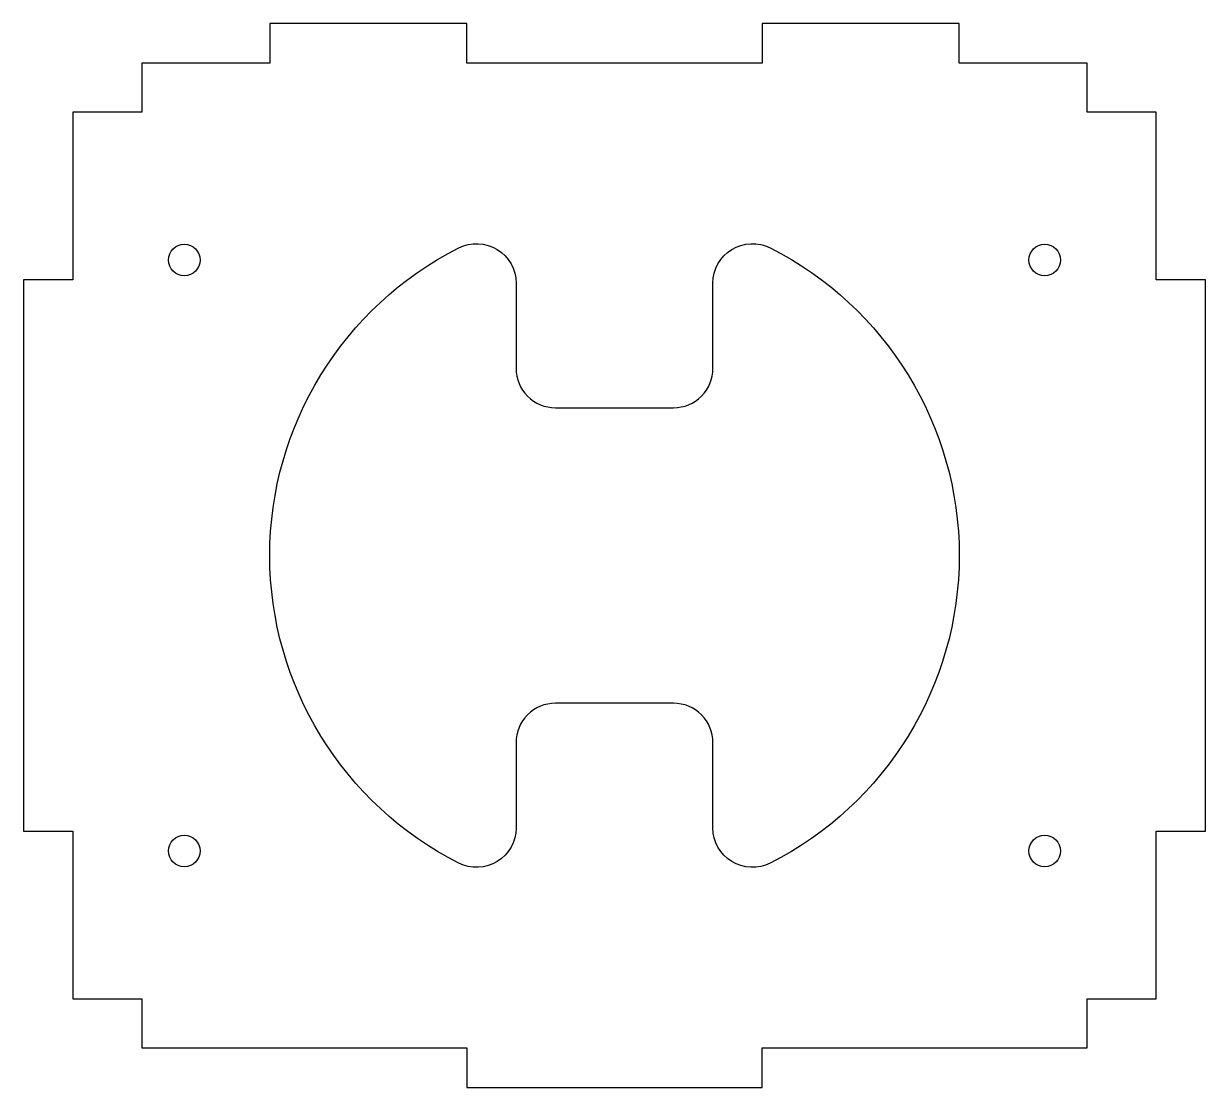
# Model space of a CAD drawing. Header units: millimetres. Extents: x -60 to 60, y -54 to 54.
import ezdxf

# ---------------------------------------------------------------- set-up
doc = ezdxf.new("R2010")
doc.units = ezdxf.units.MM
doc.layers.get('0').update_dxf_attribs({"linetype": 'CONTINUOUS'})

msp = doc.modelspace()

# ---------------------------------------------------------------- linework, layer by layer
msp.add_lwpolyline([(-35, 50), (-48, 50), (-48, 45), (-55, 45), (-55, 28), (-60, 28), (-60, -28), (-55, -28), (-55, -45), (-48, -45), (-48, -50), (-15, -50), (-15, -54), (15, -54), (15, -50), (48, -50), (48, -45), (55, -45), (55, -28), (60, -28), (60, 28), (55, 28), (55, 45), (48, 45), (48, 50), (35, 50), (35, 54), (15, 54), (15, 50), (-15, 50), (-15, 54), (-35, 54)], close=True)
msp.add_lwpolyline([(6, 15, 0.414214), (10, 19), (10, 27.66, -0.559152), (15.81, 31.23, -0.614635), (15.81, -31.23, -0.559152), (10, -27.66), (10, -19, 0.414214), (6, -15), (-6, -15, 0.414214), (-10, -19), (-10, -27.66, -0.559151), (-15.81, -31.23, -0.614637), (-15.81, 31.23, -0.559151), (-10, 27.66), (-10, 19, 0.414214), (-6, 15)], format="xyb", close=True)
for centre in [(-43.69, 30), (43.69, 30), (-43.69, -30), (43.69, -30)]:
    msp.add_circle(centre, 1.6)

doc.saveas('drawing.dxf')
